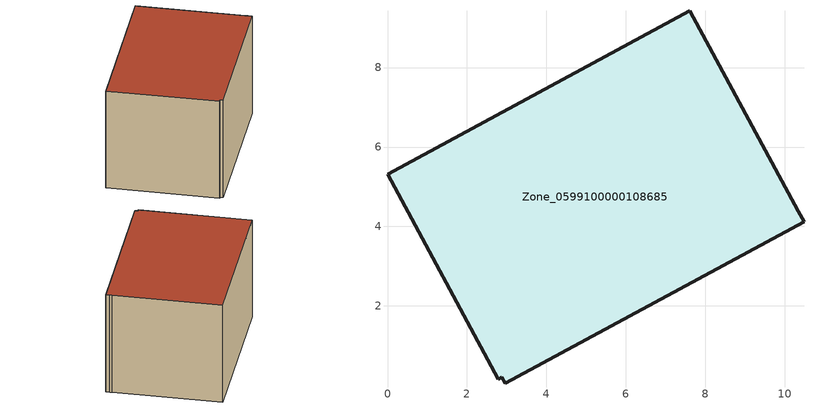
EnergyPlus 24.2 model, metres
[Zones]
Zone_0599100000108685
 floor ground (C_G): 10.34,4.38 10.39,4.3 10.48,4.12 2.96,0.05 2.88,0.2 2.79,0.15 0,5.32 7.61,9.44 z0
 wall outside (C_F): 2.88,0.2 2.96,0.05 10.48,4.12 10.39,4.3 10.34,4.38 7.61,9.44 0,5.32 2.79,0.15 2.88,0.2 z0:5.71
 roof outside (C_R): 10.39,4.3 10.34,4.38 7.61,9.44 0,5.32 2.79,0.15 2.88,0.2 2.96,0.05 10.48,4.12 z5.71
[BUILDING]
Pand.0599100000108685: North Axis=0; Terrain=City; Loads Convergence Tolerance Value=0.04; Temperature Convergence Tolerance Value=0.4; Solar Distribution=FullExterior; Maximum Number of Warmup Days=25; Minimum Number of Warmup Days=1
[Site:Location]
Rotterdam.The.Hague.AP_ZH_NLD Design_Conditions: Latitude=51.96; Longitude=4.45; Time Zone=1; Elevation=-4.5
[SITE:GROUNDTEMPERATURE:BUILDINGSURFACE]
18, 18, 18, 18, 18, 18, 18, 18, 18, 18, 18, 18
[MATERIAL] Thermal Absorptance=0.9; Solar Absorptance=0.7; Visible Absorptance=0.7
Name | Roughness | Thickness | Conductivity | Density | Specific Heat
G.TI.1946-1964 | MediumSmooth | 0.15 | 1 | 540 | 1210
F.TI.1946-1964 | Rough | 0.3 | 0.857143 | 1920 | 840
R.TI.1946-1964 | MediumRough | 0.2 | 0.277778 | 1500 | 1000
[CONSTRUCTION]
C_G: G.TI.1946-1964
C_F: F.TI.1946-1964
C_R: R.TI.1946-1964
[ZONE]
Zone_0599100000108685: Type=1; Multiplier=1; Ceiling Height=Autocalculate; Volume=Autocalculate; Floor Area=autocalculate; Part of Total Floor Area=Yes
[ZONEINFILTRATION:DESIGNFLOWRATE]
Infil_Zone_0599100000108685: Zone or ZoneList or Space or SpaceList=Zone_0599100000108685; Schedule=AlwaysOn; Design Flow Rate Calculation Method=Flow/Area; Flow Rate per Floor Area=0.003; Constant Term Coefficient=1; Temperature Term Coefficient=0; Velocity Term Coefficient=0; Velocity Squared Term Coefficient=0
[HVACTEMPLATE:ZONE:IDEALLOADSAIRSYSTEM]
Zone_0599100000108685: Maximum Heating Supply Air Temperature=50; Minimum Cooling Supply Air Temperature=13; Maximum Heating Supply Air Humidity Ratio=0.0156; Minimum Cooling Supply Air Humidity Ratio=0.0077; Heating Limit=NoLimit; Cooling Limit=NoLimit; Dehumidification Control Type=ConstantSensibleHeatRatio; Cooling Sensible Heat Ratio=0.7; Dehumidification Setpoint=60; Humidification Control Type=None; Humidification Setpoint=30; Outdoor Air Method=None; Outdoor Air Flow Rate per Person=0.00944; Outdoor Air Flow Rate per Zone Floor Area=0; Outdoor Air Flow Rate per Zone=0; Demand Controlled Ventilation Type=None; Outdoor Air Economizer Type=NoEconomizer; Heat Recovery Type=None; Sensible Heat Recovery Effectiveness=0.7; Latent Heat Recovery Effectiveness=0.65
[ZONECONTROL:THERMOSTAT]
ThermostatControl_Zone_0599100000108685: Zone or ZoneList=Zone_0599100000108685; Control Type Schedule=DualSetpointControlType; Control 1=Thermostat_Zone_0599100000108685; Temperature Difference Between Cutout And Setpoint=0
[THERMOSTATSETPOINT:DUALSETPOINT]
Thermostat_Zone_0599100000108685: Heating Setpoint Temperature Schedule=HeatingSetpoint_Zone_0599100000108685; Cooling Setpoint Temperature Schedule=CoolingSetpoint_Zone_0599100000108685
[SCHEDULE:COMPACT]
HeatingSetpoint_Zone_0599100000108685: Through: 12/31, For: AllDays, Until: 24:00, 21
CoolingSetpoint_Zone_0599100000108685: Through: 12/31, For: AllDays, Until: 24:00, 24
DualSetpointControlType: Through: 12/31, For: AllDays, Until: 24:00, 4
AlwaysOn: Through: 12/31, For: AllDays, Until: 24:00, 1
